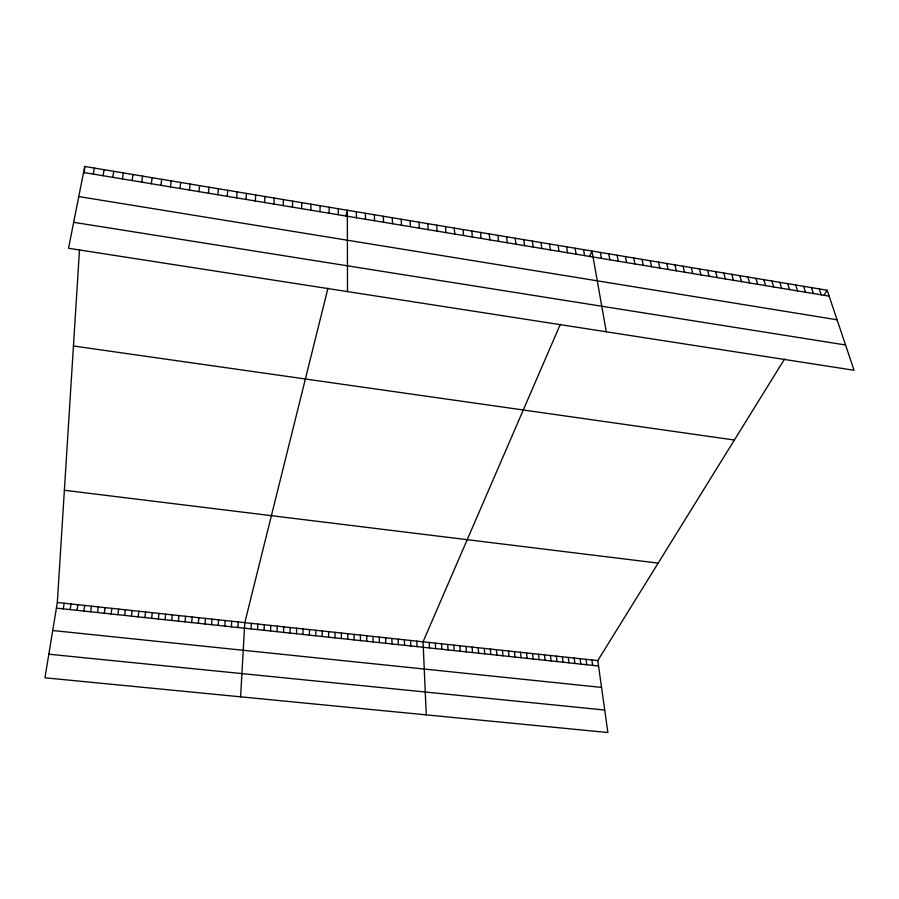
<?xml version="1.0" encoding="UTF-8"?>
<svg xmlns="http://www.w3.org/2000/svg" width="899" height="899" viewBox="0 0 899 899"><rect width="100%" height="100%" fill="white"/><g stroke="black" fill="none" stroke-linecap="round" stroke-linejoin="round"><path stroke-width="1.35" d="M341.384 638.548L341.395 633.042M338.26 214.737L338.282 208.748M335.001 637.863L335.035 632.357M328.618 637.189L328.663 631.671M329.135 213.22L329.203 207.231M322.213 636.503L322.28 630.986M315.796 635.818L315.886 630.3M319.988 211.703L320.1 205.714M309.368 635.132L309.481 629.615M302.941 634.447L303.064 628.918M310.818 210.186L310.975 204.185M296.49 633.761L296.636 628.232M290.029 633.065L290.197 627.536M301.626 208.658L301.817 202.668M283.556 632.379L283.747 626.839M277.072 631.682L277.285 626.154M292.411 207.13L292.647 201.14M270.577 630.986L270.813 625.457M283.174 205.601L283.443 199.6M264.07 630.3L264.317 624.76M257.552 629.603L257.822 624.052M251.023 628.907L251.315 623.355M273.914 204.062L274.229 198.061M240.617 696.826L244.798 622.659L327.966 288.174M264.632 202.522L264.98 196.521M237.932 627.502L238.257 621.951M784.501 359.106L597.79 660.596L607.87 732.528L44.95 677.801L57.322 602.499L79.505 249.574M84.315 172.99L84.731 166.472L827.147 290.231L854.05 370.276L68.538 248.27L84.731 166.472M231.358 626.805L231.717 621.254M255.316 200.983L255.709 194.982M224.784 626.109L225.166 620.546M218.199 625.401L218.592 619.838M245.978 199.432L246.427 193.431M211.591 624.693L212.007 619.13M204.983 623.996L205.422 618.422M236.628 197.881L237.1 191.88M198.353 623.288L198.814 617.714M191.723 622.58L192.195 617.006M227.245 196.319L227.762 190.318M185.07 621.861L185.576 616.287M217.839 194.757L218.401 188.756M178.407 621.153L178.935 615.579M171.731 620.445L172.282 614.86M165.045 619.726L165.618 614.141M208.399 193.195L209.018 187.194M158.348 619.018L158.943 613.433M151.639 618.298L152.257 612.713M198.949 191.633L199.6 185.621M144.919 617.579L145.548 611.983M189.464 190.06L190.161 184.048M138.188 616.86L138.839 611.264M131.434 616.141L132.108 610.545M179.957 188.475L180.699 182.475M124.68 615.422L125.377 609.814M117.904 614.702L118.623 609.095M170.428 186.902L171.215 180.89M111.116 613.972L111.869 608.365M104.329 613.253L105.093 607.634M160.876 185.318L161.708 179.306M97.519 612.522L98.306 606.915M151.302 183.722L152.167 177.721M90.698 611.792L91.507 606.173M83.854 611.062L84.697 605.443M77.011 610.331L77.865 604.712M141.694 182.137L142.615 176.125M70.156 609.601L71.032 603.982M63.278 608.87L64.177 603.24M132.063 180.542L133.03 174.53M122.41 178.935L123.421 172.923M112.723 177.328L113.78 171.316M103.025 175.721L104.127 169.709M93.294 174.103L94.44 168.091M345.823 216.356L347.34 210.254L347.508 291.602M560.335 324.281L423.058 641.819L426.261 714.874M589.519 256.754L591.991 251.035L606.297 331.798M823.821 295.614L827.147 290.231M48.827 654.202L604.712 710.03M52.715 630.525L601.543 687.42M57.322 602.499L597.79 660.596M56.39 608.129L598.543 665.99M64.368 490.27L658.158 563.111M73.437 345.991L734.382 440.027M73.673 222.311L845.554 344.98M78.764 196.566L837.081 319.797M83.54 172.484L829.136 296.153M819.315 288.927L821.27 294.85M811.449 287.613L813.381 293.535M803.571 286.298L805.47 292.22M795.671 284.983L797.537 290.905M787.76 283.668L789.592 289.59M779.826 282.342L781.624 288.276M771.87 281.016L773.646 286.95M763.892 279.69L765.645 285.624M755.902 278.353L757.621 284.286M747.889 277.016L749.575 282.949M739.866 275.678L741.518 281.612M731.82 274.341L733.438 280.274M723.751 272.993L725.336 278.937M715.66 271.644L717.211 277.589M707.558 270.296L709.075 276.24M699.433 268.947L700.917 274.88M691.286 267.587L692.736 273.532M683.116 266.228L684.544 272.172M674.935 264.857L676.329 270.801M666.732 263.497L668.092 269.442M658.506 262.126L659.832 268.071M650.258 260.744L651.55 266.7M641.998 259.373L643.257 265.317M633.716 257.991L634.941 263.946M625.412 256.608L626.603 262.553M617.085 255.215L618.242 261.171M608.747 253.821L609.87 259.777M600.375 252.428L601.465 258.395M583.541 249.63L584.564 255.586M575.079 248.214L576.068 254.181M566.584 246.798L567.539 252.765M558.077 245.382L558.987 251.349M549.547 243.955L550.424 249.922M540.984 242.528L541.839 248.495M591.902 659.967L592.643 665.361M532.41 241.101L533.219 247.068M586.013 659.338L586.732 664.732M580.113 658.697L580.81 664.103M523.825 239.673L524.589 245.641M574.203 658.068L574.888 663.473M568.28 657.427L568.943 662.833M515.206 238.235L515.936 244.202M562.347 656.787L562.999 662.203M556.402 656.146L557.043 661.563M506.564 236.797L507.261 242.764M550.446 655.517L551.076 660.922M497.9 235.347L498.563 241.325M544.491 654.877L545.086 660.293M538.512 654.225L539.097 659.652M489.225 233.909L489.854 239.876M532.534 653.584L533.096 659.012M526.544 652.944L527.095 658.371M480.527 232.448L481.111 238.426M520.532 652.292L521.072 657.72M514.52 651.651L515.037 657.079M471.795 230.998L472.346 236.976M508.497 651L508.991 656.439M502.462 650.359L502.946 655.787M463.052 229.537L463.569 235.516M496.417 649.707L496.877 655.146M490.36 649.056L490.809 654.494M454.287 228.076L454.759 234.055M484.303 648.404L484.718 653.843M478.223 647.752L478.628 653.191M445.499 226.615L445.938 232.594M472.132 647.089L472.526 652.539M466.042 646.437L466.412 651.887M436.678 225.143L437.083 231.122M459.928 645.785L460.277 651.236M453.815 645.122L454.141 650.584M427.845 223.671L428.216 229.65M447.68 644.459L447.994 649.921M418.99 222.199L419.316 228.177M441.544 643.808L441.836 649.269M435.386 643.145L435.667 648.606M410.113 220.716L410.405 226.705M429.228 642.482L429.486 647.954M401.212 219.232L401.46 225.222M416.844 641.144L417.057 646.628M410.618 640.481L410.821 645.954M392.29 217.749L392.503 223.727M404.381 639.807L404.561 645.291M398.133 639.133L398.291 644.617M383.345 216.254L383.525 222.244M391.874 638.47L392.02 643.954M385.604 637.796L385.727 643.279M374.377 214.76L374.512 220.749M379.322 637.121L379.423 642.605M373.029 636.436L373.107 641.931M365.387 213.265L365.488 219.255M366.725 635.762L366.792 641.257M360.409 635.087L360.454 640.582M356.375 211.759L356.431 217.749M354.082 634.402L354.105 639.908M347.744 633.728L347.756 639.223"/></g></svg>
